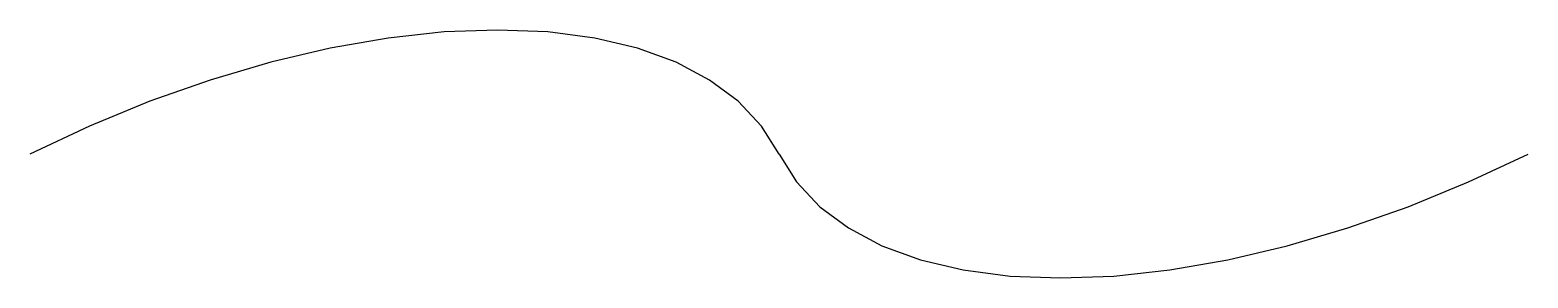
# Model space of a CAD drawing. Header units: metres. Extents: x 0 to 10, y -0.8 to 0.8.
import ezdxf

# ---------------------------------------------------------------- set-up
doc = ezdxf.new("R2010")
doc.units = ezdxf.units.M

msp = doc.modelspace()

# ---------------------------------------------------------------- linework, layer by layer
for points in [[(5, 0), (4.883, 0.186), (4.728, 0.352), (4.537, 0.494), (4.313, 0.613), (4.056, 0.707), (3.77, 0.774), (3.458, 0.815), (3.121, 0.828), (2.765, 0.815), (2.391, 0.774), (2.004, 0.707), (1.607, 0.613), (1.204, 0.494), (0.8, 0.352), (0.397, 0.186), (0, 0)], [(5, 0), (5.117, -0.186), (5.272, -0.352), (5.463, -0.494), (5.687, -0.613), (5.944, -0.707), (6.23, -0.774), (6.542, -0.815), (6.879, -0.828), (7.235, -0.815), (7.609, -0.774), (7.996, -0.707), (8.393, -0.613), (8.796, -0.494), (9.2, -0.352), (9.603, -0.186), (10, 0)]]:
    msp.add_lwpolyline(points)

doc.saveas('drawing.dxf')
